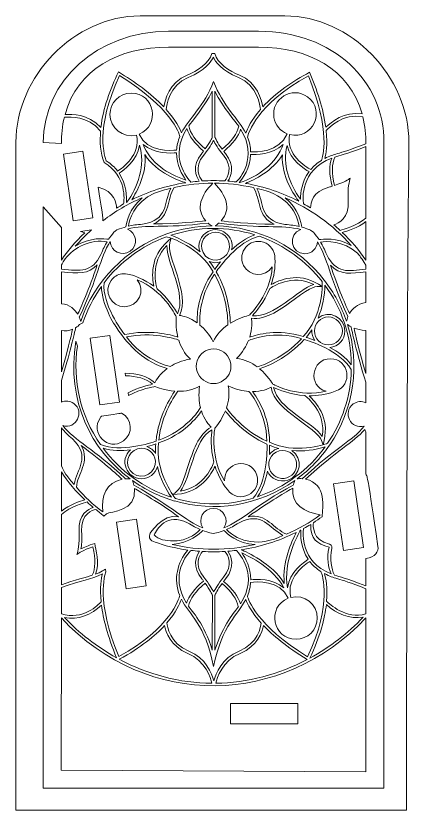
# Model space of a CAD drawing. Header units: inches. Extents: x 134 to 753, y 220 to 777.
# Drawn here: x 133.8 to 299.2, y 443.3 to 777.3 of the extents above; entities that cross this region are included whole.
import ezdxf

# ---------------------------------------------------------------- set-up
doc = ezdxf.new("R2010")
doc.units = ezdxf.units.IN
doc.header["$MEASUREMENT"] = 0
doc.layers.add('_U+0421_U+043B_U+043E_U+0439 1', color=7, linetype='Continuous')

# ---------------------------------------------------------------- blocks, each defined once
blk = doc.blocks.new('block 3')
at = {"layer": '_U+0421_U+043B_U+043E_U+0439 1', "color": 1, "lineweight": 9, "true_color": 0xff0000}
for points in [[(153.83, 719.2), (162.05, 720.4), (166.14, 692.37), (157.93, 691.17), (153.83, 719.2)], [(165.08, 641.7), (173.3, 642.9), (177.39, 614.87), (169.18, 613.67), (165.08, 641.7)], [(271.55, 552.47), (267.45, 580.5), (275.89, 581.71), (279.98, 553.68), (271.55, 552.47)], [(180.16, 536.41), (176.11, 564.39), (184.53, 565.62), (188.58, 537.64), (180.16, 536.41)], [(252.45, 479.62), (224.12, 479.62), (224.12, 488.13), (252.45, 488.13), (252.45, 479.62)]]:
    blk.add_lwpolyline(points, dxfattribs=at)
blk.add_open_spline([(246.88, 777.29), (246.88, 777.29), (186.08, 777.29), (186.08, 777.29), (158.31, 777.29), (133.83, 751.84), (133.83, 724.07), (133.83, 606.92), (133.83, 675.05), (133.83, 443.29), (133.83, 443.29), (298.13, 443.29), (298.13, 443.29), (298.13, 662.21), (299.13, 723.96), (299.13, 723.96), (299.19, 751.77), (274.7, 777.29), (246.88, 777.29)], degree=3, knots=[0, 0, 0, 0, 1, 1, 1, 2, 2, 2, 3, 3, 3, 4, 4, 4, 5, 5, 5, 6, 6, 6, 6], dxfattribs=at)
at = {"layer": '_U+0421_U+043B_U+043E_U+0439 1', "color": 7, "lineweight": 9, "true_color": 0xffffff}
for points, knots in [([(288.63, 723.96), (288.63, 723.96), (288.63, 452.54), (288.63, 452.54), (288.63, 452.54), (145.33, 452.54), (145.33, 452.54), (145.33, 452.54), (145.33, 696.96), (145.33, 696.96), (145.33, 696.96), (152.96, 688.35), (152.96, 688.35), (152.96, 688.35), (152.96, 674.59), (152.96, 674.59), (155.28, 678.05), (158.8, 682.29), (162.76, 686.11), (162.31, 686.21), (161.73, 686.37), (161.06, 686.58), (161.06, 686.58), (165.63, 687.26), (165.63, 687.26), (163.24, 685.12), (160.95, 682.84), (158.82, 680.39), (165.03, 684.44), (171.28, 683.63), (172.84, 683.34), (173.09, 683.71), (174.66, 685.88), (174.68, 685.9), (174.68, 685.9), (174.67, 685.9), (174.67, 685.9), (175.04, 686.43), (176.04, 687.24), (177.05, 687.62), (177.05, 687.62), (177.05, 687.62), (177.05, 687.62), (177.06, 687.62), (179.62, 688.45), (180.05, 688.57), (180.25, 690.13), (181.39, 696.18), (186.96, 700.81), (181.06, 698.3), (175.49, 695.04), (170.36, 691.15), (170.55, 692.23), (170.6, 691.34), (168.49, 705.23), (175.37, 703.38), (176.15, 698.58), (176.13, 696.43), (177.12, 697.04), (178.12, 697.63), (179.13, 698.2), (179.38, 699.75), (180.57, 709.83), (170.93, 715.64), (169.31, 719.52), (169.1, 724.67), (169.45, 728.88), (163.75, 735.5), (157.09, 734.74), (154.24, 734.74), (153.28, 730.78), (152.97, 727.37), (152.97, 723.62), (152.97, 723.62), (145.33, 724.07), (145.33, 724.07), (145.33, 749.9), (168.03, 770.8), (198.07, 770.8), (198.07, 770.8), (235.9, 770.8), (235.9, 770.8), (267.45, 770.79), (288.69, 749.82), (288.63, 723.96)], [0, 0, 0, 0, 1, 1, 1, 2, 2, 2, 3, 3, 3, 4, 4, 4, 5, 5, 5, 6, 6, 6, 7, 7, 7, 8, 8, 8, 9, 9, 9, 10, 10, 10, 11, 11, 11, 12, 12, 12, 13, 13, 13, 14, 14, 14, 15, 15, 15, 16, 16, 16, 17, 17, 17, 18, 18, 18, 19, 19, 19, 20, 20, 20, 21, 21, 21, 22, 22, 22, 23, 23, 23, 24, 24, 24, 25, 25, 25, 26, 26, 26, 27, 27, 27, 28, 28, 28, 28]), ([(176.99, 753.71), (183.78, 749.59), (190.57, 744.8), (196.05, 739), (196.49, 741.95), (198.34, 749.34), (205.86, 752.38), (209.97, 754.04), (215.14, 757.32), (216.23, 761.47), (216.23, 761.47), (217.45, 761.47), (217.45, 761.47), (218.49, 757.35), (223.71, 754.03), (227.81, 752.38), (235.32, 749.34), (237.18, 741.97), (237.62, 739.01), (243.17, 745.07), (250.18, 749.72), (257.36, 753.58), (260.43, 746.27), (263.11, 738.39), (264.14, 730.46), (266.21, 732.51), (271.96, 737.31), (279.39, 736.05), (274.19, 755.01), (256.82, 764.17), (235.9, 764.17), (235.9, 764.17), (198.07, 764.17), (198.07, 764.17), (177.06, 764.17), (159.63, 754.89), (154.52, 735.82), (157.78, 735.82), (163.69, 736.42), (169.59, 730.34), (170.52, 738.47), (173.43, 746.32), (176.99, 753.71)], [0, 0, 0, 0, 1, 1, 1, 2, 2, 2, 3, 3, 3, 4, 4, 4, 5, 5, 5, 6, 6, 6, 7, 7, 7, 8, 8, 8, 9, 9, 9, 10, 10, 10, 11, 11, 11, 12, 12, 12, 13, 13, 13, 14, 14, 14, 14]), ([(236.66, 737.94), (236.54, 739.4), (235.48, 748.11), (227.41, 751.37), (220.16, 754.3), (217.63, 758.19), (216.84, 759.92), (216.04, 758.19), (213.52, 754.3), (206.27, 751.37), (198.22, 748.12), (197.14, 739.5), (197.01, 737.96), (201.08, 733.43), (202.77, 729.94), (203.45, 728.11), (206.3, 733.83), (213.15, 739.49), (216.99, 749.67), (220.75, 739.43), (227.7, 733.78), (230.55, 727.92), (231.21, 729.85), (232.83, 733.48), (236.66, 737.94)], [0, 0, 0, 0, 1, 1, 1, 2, 2, 2, 3, 3, 3, 4, 4, 4, 5, 5, 5, 6, 6, 6, 7, 7, 7, 8, 8, 8, 8]), ([(176.58, 712.06), (178.45, 713.22), (186.64, 718.87), (184.51, 727.2), (178.76, 725.75), (173.38, 730.14), (173.38, 735.87), (173.38, 740.81), (177.39, 744.82), (182.33, 744.82), (192.17, 744.82), (194.73, 731.17), (185.61, 727.55), (188.96, 719.79), (199.25, 720.6), (201.4, 720.86), (201.53, 722.67), (201.95, 724.6), (202.78, 726.63), (202.45, 727.93), (199.09, 738.9), (177.45, 752.16), (166.77, 729.68), (171.32, 717.6), (171.85, 716.33), (173.86, 715.05), (175.4, 713.59), (176.58, 712.06)], [0, 0, 0, 0, 1, 1, 1, 2, 2, 2, 3, 3, 3, 4, 4, 4, 5, 5, 5, 6, 6, 6, 7, 7, 7, 8, 8, 8, 9, 9, 9, 9]), ([(256.82, 752.06), (234.97, 740.15), (231.55, 727.71), (231.23, 726.36), (232.1, 724.15), (232.49, 722.07), (232.54, 720.13), (234.74, 719.98), (244.68, 719.73), (247.86, 727.71), (245.04, 728.85), (242.87, 731.37), (242.35, 734.62), (241.12, 742.42), (249.98, 747.96), (256.45, 743.26), (264.43, 737.46), (258.43, 724.91), (248.96, 727.35), (247.11, 719.09), (255.91, 713.71), (257.8, 712.66), (258.97, 714.05), (260.44, 715.36), (262.31, 716.51), (262.8, 717.76), (266.54, 728.62), (256.82, 752.06)], [0, 0, 0, 0, 1, 1, 1, 2, 2, 2, 3, 3, 3, 4, 4, 4, 5, 5, 5, 6, 6, 6, 7, 7, 7, 8, 8, 8, 9, 9, 9, 9]), ([(213.44, 721.32), (215.45, 724.08), (216.26, 725.93), (216.43, 726.33), (216.43, 726.33), (216.44, 745.64), (216.44, 745.64), (212.91, 738.67), (207.74, 732.78), (206.51, 731.07), (206.51, 731.07), (206.6, 731.08), (206.6, 731.08), (207.12, 728.01), (209.43, 724.73), (213.44, 721.32)], [0, 0, 0, 0, 1, 1, 1, 2, 2, 2, 3, 3, 3, 4, 4, 4, 5, 5, 5, 5]), ([(227.54, 730.87), (226.17, 732.8), (221.04, 738.58), (217.52, 745.61), (217.52, 745.61), (217.51, 726.32), (217.51, 726.32), (217.67, 725.93), (218.5, 724.01), (220.58, 721.18), (224.59, 724.57), (226.93, 727.82), (227.54, 730.87)], [0, 0, 0, 0, 1, 1, 1, 2, 2, 2, 3, 3, 3, 4, 4, 4, 4]), ([(279.7, 734.89), (271.52, 736.58), (265.35, 730.23), (264.3, 729.06), (264.92, 723.01), (264.25, 719.2), (263.72, 717.32), (268.17, 719.64), (267.9, 718.43), (281, 723.51), (281, 727.27), (280.7, 730.81), (279.7, 734.89)], [0, 0, 0, 0, 1, 1, 1, 2, 2, 2, 3, 3, 3, 4, 4, 4, 4]), ([(207.43, 707.43), (208.6, 707.58), (209.78, 707.69), (210.97, 707.79), (209.57, 709.86), (207.74, 714.23), (211.97, 719.41), (212.26, 719.77), (212.53, 720.12), (212.78, 720.45), (208.89, 723.75), (206.58, 726.87), (205.75, 729.94), (198, 717.92), (206.18, 708.72), (207.43, 707.43)], [0, 0, 0, 0, 1, 1, 1, 2, 2, 2, 3, 3, 3, 4, 4, 4, 5, 5, 5, 5]), ([(228.35, 729.65), (227.44, 726.63), (225.09, 723.56), (221.23, 720.31), (221.45, 720.02), (221.69, 719.72), (221.94, 719.41), (226.16, 714.24), (224.34, 709.87), (222.95, 707.79), (224.13, 707.7), (225.31, 707.59), (226.49, 707.44), (227.83, 708.79), (235.89, 717.69), (228.35, 729.65)], [0, 0, 0, 0, 1, 1, 1, 2, 2, 2, 3, 3, 3, 4, 4, 4, 5, 5, 5, 5]), ([(212.81, 718.73), (208.57, 713.53), (211.01, 709.38), (212.22, 707.88), (215.4, 708.08), (218.52, 708.08), (221.7, 707.88), (222.9, 709.39), (225.34, 713.53), (221.1, 718.73), (218.83, 721.51), (217.58, 723.68), (216.96, 724.91), (216.34, 723.69), (215.08, 721.51), (212.81, 718.73)], [0, 0, 0, 0, 1, 1, 1, 2, 2, 2, 3, 3, 3, 4, 4, 4, 5, 5, 5, 5]), ([(180.52, 698.97), (185.06, 704.84), (188.49, 714.88), (185.84, 722.87), (184.96, 716.5), (178.98, 712.29), (177.21, 711.18), (180.5, 706.32), (180.47, 701), (180.29, 698.82), (180.37, 698.87), (180.52, 698.97), (180.52, 698.97)], [0, 0, 0, 0, 1, 1, 1, 2, 2, 2, 3, 3, 3, 4, 4, 4, 4]), ([(201.36, 719.77), (199.21, 719.53), (192, 719.1), (187.4, 723.22), (190.21, 715.72), (197.81, 710.58), (205.32, 708.26), (203.68, 710.45), (201.31, 714.52), (201.36, 719.77)], [0, 0, 0, 0, 1, 1, 1, 2, 2, 2, 3, 3, 3, 3]), ([(246.21, 723.25), (241.73, 718.8), (234.59, 718.91), (232.54, 719.05), (232.34, 713.21), (229.23, 708.94), (227.79, 707.27), (227.88, 707.25), (227.98, 707.24), (228.07, 707.23), (235.35, 709.44), (243.49, 715.31), (246.21, 723.25)], [0, 0, 0, 0, 1, 1, 1, 2, 2, 2, 3, 3, 3, 4, 4, 4, 4]), ([(257.12, 711.8), (255.26, 712.87), (249.21, 716.73), (247.88, 722.72), (245.83, 714.95), (248.88, 706.42), (253.57, 700.17), (253.52, 702.9), (254, 707.58), (257.12, 711.8)], [0, 0, 0, 0, 1, 1, 1, 2, 2, 2, 3, 3, 3, 3]), ([(281, 692.18), (281, 692.18), (281, 722.35), (281, 722.35), (271.66, 718.74), (270.34, 718.7), (267.94, 717.91), (267.94, 717.91), (268.01, 717.88), (268.01, 717.88), (266.64, 715.09), (266.57, 711.08), (267.81, 705.96), (272.07, 707.34), (273.57, 708.51), (274.46, 709.1), (274.07, 707.7), (273.25, 705.19), (273.57, 699.42), (273.97, 692.28), (269.62, 690.07), (267.52, 689.43), (268.42, 688.66), (269.31, 687.88), (270.18, 687.08), (271.43, 687.4), (277.23, 689.03), (281, 692.18)], [0, 0, 0, 0, 1, 1, 1, 2, 2, 2, 3, 3, 3, 4, 4, 4, 5, 5, 5, 6, 6, 6, 7, 7, 7, 8, 8, 8, 9, 9, 9, 9]), ([(205.28, 707.14), (202.68, 707.89), (193.1, 711.11), (188.1, 718.94), (188.88, 710.86), (184.68, 703.25), (182.55, 699.98), (189.53, 703.42), (197.06, 705.88), (205.28, 707.14)], [0, 0, 0, 0, 1, 1, 1, 2, 2, 2, 3, 3, 3, 3]), ([(245.91, 718.93), (241.81, 711.97), (234.01, 708.28), (230.33, 706.87), (238.25, 705.5), (245.98, 702.88), (252.84, 699.32), (251.12, 701.54), (245.36, 709.72), (245.91, 718.93)], [0, 0, 0, 0, 1, 1, 1, 2, 2, 2, 3, 3, 3, 3]), ([(266.66, 717.46), (253.2, 712.29), (254.48, 700.21), (254.78, 698.28), (255.79, 697.72), (256.78, 697.13), (257.77, 696.52), (257.77, 698.7), (258.6, 703.46), (265.5, 705.28), (265.95, 705.4), (266.37, 705.52), (266.78, 705.64), (265.57, 710.59), (265.52, 714.48), (266.66, 717.46)], [0, 0, 0, 0, 1, 1, 1, 2, 2, 2, 3, 3, 3, 4, 4, 4, 5, 5, 5, 5]), ([(181.17, 688.86), (182.77, 689.23), (184.73, 689.53), (187.11, 689.7), (187.11, 689.7), (187.11, 689.7), (187.11, 689.7), (198, 691.3), (195.96, 698.85), (198.92, 704.78), (196.61, 704.22), (194.34, 703.55), (192.11, 702.78), (183.34, 698.79), (181.53, 691.26), (181.17, 688.86)], [0, 0, 0, 0, 1, 1, 1, 2, 2, 2, 3, 3, 3, 4, 4, 4, 5, 5, 5, 5]), ([(216.63, 706.94), (211.61, 706.94), (205.89, 706.34), (200.34, 705.1), (197.33, 700.2), (198.86, 692.97), (191.71, 689.83), (201.78, 689.87), (210.64, 690.8), (213.64, 691.15), (209.19, 696.08), (211.78, 702.05), (216.63, 706.94)], [0, 0, 0, 0, 1, 1, 1, 2, 2, 2, 3, 3, 3, 4, 4, 4, 4]), ([(217.29, 706.94), (222.13, 702.01), (224.75, 696.21), (220.14, 691.06), (222.7, 690.75), (231.9, 689.74), (242.43, 689.7), (235.23, 692.86), (236.83, 700.18), (233.75, 705.07), (228.19, 706.32), (222.46, 706.94), (217.29, 706.94)], [0, 0, 0, 0, 1, 1, 1, 2, 2, 2, 3, 3, 3, 4, 4, 4, 4]), ([(247, 689.57), (249.4, 689.41), (251.37, 689.11), (252.97, 688.75), (251.85, 696.13), (245.97, 702.88), (235.21, 704.68), (238.18, 698.76), (236.13, 691.19), (247, 689.57)], [0, 0, 0, 0, 1, 1, 1, 2, 2, 2, 3, 3, 3, 3]), ([(261.3, 683.2), (262.83, 683.47), (268.79, 684.21), (274.8, 680.78), (267.12, 689.49), (257.59, 696.3), (247.05, 700.78), (252.71, 696.17), (253.88, 690.08), (254.09, 688.47), (255.32, 688.13), (255.54, 687.99), (257.08, 687.45), (257.08, 687.45), (257.1, 687.49), (257.1, 687.49), (257.82, 687.25), (258.92, 686.5), (259.47, 685.77), (259.47, 685.77), (259.46, 685.77), (259.46, 685.77), (259.48, 685.75), (261.05, 683.58), (261.3, 683.2)], [0, 0, 0, 0, 1, 1, 1, 2, 2, 2, 3, 3, 3, 4, 4, 4, 5, 5, 5, 6, 6, 6, 7, 7, 7, 8, 8, 8, 8]), ([(160.53, 650.73), (160.53, 650.73), (160.47, 650.59), (160.47, 650.59), (160.79, 649.85), (160.98, 649.21), (161.08, 648.81), (166.82, 665.8), (180.1, 679.35), (196.93, 685.45), (196.93, 685.45), (196.92, 685.47), (196.92, 685.47), (203.4, 687.78), (209.9, 688.88), (216.32, 688.95), (215.93, 689.18), (215.31, 689.59), (214.63, 690.17), (195.81, 687.81), (188.7, 689.72), (180.7, 687.63), (184.7, 686.16), (185.4, 680.77), (181.86, 678.36), (178.46, 675.9), (173.69, 678.24), (173.53, 682.43), (169.01, 675.36), (168.41, 667.18), (160.53, 650.73)], [0, 0, 0, 0, 1, 1, 1, 2, 2, 2, 3, 3, 3, 4, 4, 4, 5, 5, 5, 6, 6, 6, 7, 7, 7, 8, 8, 8, 9, 9, 9, 10, 10, 10, 10]), ([(198.96, 685.01), (202.97, 683.66), (207.55, 681.21), (211.28, 678.01), (210.04, 681.28), (211.42, 685.02), (214.62, 686.66), (219.85, 689.32), (225.86, 684.67), (224.57, 678.94), (227.34, 681.53), (230.69, 683.99), (234.32, 685.23), (222.88, 688.83), (210.45, 688.78), (198.96, 685.01)], [0, 0, 0, 0, 1, 1, 1, 2, 2, 2, 3, 3, 3, 4, 4, 4, 5, 5, 5, 5]), ([(272.87, 648.85), (272.96, 649.31), (273.15, 650.03), (273.49, 650.86), (265.41, 668.09), (265.07, 675.33), (260.61, 682.29), (260.5, 679.48), (258.19, 677.22), (255.35, 677.22), (249.46, 677.22), (248.05, 685.5), (253.62, 687.45), (245.53, 689.63), (237.18, 687.69), (219.28, 690.07), (219.28, 690.07), (219.3, 690.22), (219.3, 690.22), (218.63, 689.61), (218.01, 689.19), (217.63, 688.96), (236.26, 688.75), (252.85, 679.88), (263.53, 666.17), (263.53, 666.17), (263.56, 666.2), (263.56, 666.2), (263.58, 666.17), (263.61, 666.12), (263.62, 666.05), (267.6, 660.92), (270.74, 655.12), (272.87, 648.85)], [0, 0, 0, 0, 1, 1, 1, 2, 2, 2, 3, 3, 3, 4, 4, 4, 5, 5, 5, 6, 6, 6, 7, 7, 7, 8, 8, 8, 9, 9, 9, 10, 10, 10, 11, 11, 11, 11]), ([(281, 674.5), (281, 674.5), (281, 690.79), (281, 690.79), (277.55, 688.21), (273.04, 686.74), (271.11, 686.2), (274.61, 682.84), (278.2, 678.76), (281, 674.5)], [0, 0, 0, 0, 1, 1, 1, 2, 2, 2, 3, 3, 3, 3]), ([(217.79, 686.33), (213.39, 686.33), (210.57, 681.68), (212.55, 677.79), (214.91, 673.16), (221.75, 673.67), (223.37, 678.64), (224.6, 682.42), (221.77, 686.33), (217.79, 686.33)], [0, 0, 0, 0, 1, 1, 1, 2, 2, 2, 3, 3, 3, 3]), ([(152.96, 670.8), (161.28, 669.89), (165.8, 669.34), (169.59, 676.97), (169.59, 676.97), (169.59, 676.97), (169.59, 676.97), (170.48, 679.18), (171.37, 680.94), (172.22, 682.34), (165.37, 683.38), (158.24, 680.1), (154.6, 675.07), (154.6, 675.07), (154.59, 675.07), (154.59, 675.07), (154.56, 675.03), (152.99, 672.69), (152.96, 672.65), (152.96, 672.65), (152.96, 670.8), (152.96, 670.8)], [0, 0, 0, 0, 1, 1, 1, 2, 2, 2, 3, 3, 3, 4, 4, 4, 5, 5, 5, 6, 6, 6, 7, 7, 7, 7]), ([(197.2, 684.4), (186.69, 680.57), (177.59, 673.77), (170.92, 665.03), (170.18, 655.85), (178.21, 645.03), (179.59, 643.25), (189.71, 645.54), (199, 643.16), (201.98, 642.24), (200.96, 646.34), (201.18, 649.97), (201.24, 650.78), (200.67, 651.96), (195.56, 661.93), (184.89, 666.32), (188.57, 661.79), (185.35, 654.99), (179.48, 654.99), (173.83, 654.99), (170.52, 661.44), (173.86, 666.03), (174.95, 667.54), (176.57, 668.53), (178.4, 668.82), (182.15, 669.41), (188.61, 666), (191.82, 663.61), (191.06, 667.17), (190.14, 676.07), (197.76, 682.57), (197.76, 682.57), (199.18, 683.78), (199.18, 683.78), (199.18, 683.78), (198.63, 681.99), (198.63, 681.99), (196.81, 676.13), (207.36, 660.56), (202.67, 651.33), (204.06, 651.13), (206.95, 650.45), (210.07, 648.2), (209.93, 651.47), (210.25, 660.53), (216.77, 669.69), (211.15, 679.94), (198.91, 684.1), (197.2, 684.4)], [0, 0, 0, 0, 1, 1, 1, 2, 2, 2, 3, 3, 3, 4, 4, 4, 5, 5, 5, 6, 6, 6, 7, 7, 7, 8, 8, 8, 9, 9, 9, 10, 10, 10, 11, 11, 11, 12, 12, 12, 13, 13, 13, 14, 14, 14, 15, 15, 15, 16, 16, 16, 16]), ([(262.64, 665.55), (255.88, 674.21), (246.7, 680.91), (236.14, 684.62), (227.16, 682.51), (219.32, 671.5), (218.05, 669.64), (223.36, 660.71), (223.97, 651.15), (224.02, 648.03), (227.6, 650.26), (231.12, 651.18), (231.9, 651.37), (232.85, 652.28), (240.75, 660.21), (241.64, 671.72), (238.72, 667.2), (232.02, 667.61), (229.6, 672.35), (226.81, 677.84), (232.06, 684.04), (237.95, 682.13), (240.92, 681.16), (242.8, 678.38), (242.76, 675.41), (242.99, 671.31), (242.31, 667.57), (241.2, 664.3), (244.35, 666.12), (252.53, 669.74), (261.06, 664.5), (261.06, 664.5), (262.65, 663.52), (262.65, 663.52), (259.36, 663.48), (258.85, 663.88), (250.87, 658.03), (245.69, 654.24), (239.04, 649.21), (232.87, 650.18), (233.11, 648.8), (233.36, 645.84), (232.18, 642.18), (235.25, 643.32), (243.97, 645.81), (254.69, 642.44), (262.61, 650.87), (262.87, 663.61), (262.64, 665.55)], [0, 0, 0, 0, 1, 1, 1, 2, 2, 2, 3, 3, 3, 4, 4, 4, 5, 5, 5, 6, 6, 6, 7, 7, 7, 8, 8, 8, 9, 9, 9, 10, 10, 10, 11, 11, 11, 12, 12, 12, 13, 13, 13, 14, 14, 14, 15, 15, 15, 16, 16, 16, 16]), ([(281, 670.79), (281, 670.79), (281, 672.53), (281, 672.53), (278.99, 675.59), (279.07, 675.55), (277.54, 677.49), (271.44, 682.9), (264.25, 682.5), (261.94, 682.2), (262.78, 680.8), (263.67, 679.04), (264.56, 676.84), (264.56, 676.84), (264.56, 676.84), (264.56, 676.84), (268.48, 668.93), (273.47, 669.78), (281, 670.79)], [0, 0, 0, 0, 1, 1, 1, 2, 2, 2, 3, 3, 3, 4, 4, 4, 5, 5, 5, 6, 6, 6, 6]), ([(197.34, 680.7), (190.07, 673.39), (192.87, 663.61), (193.22, 662.5), (197.98, 658.52), (200.76, 653.96), (201.81, 652.03), (205.65, 660.13), (197.11, 673.8), (197.34, 680.7)], [0, 0, 0, 0, 1, 1, 1, 2, 2, 2, 3, 3, 3, 3]), ([(152.96, 656.23), (156.61, 655.97), (158.7, 653.82), (159.85, 651.83), (160.92, 654.14), (164.74, 662.6), (168.04, 672.64), (164.34, 668.48), (160.01, 668.94), (152.96, 669.71), (152.96, 669.71), (152.96, 656.23), (152.96, 656.23)], [0, 0, 0, 0, 1, 1, 1, 2, 2, 2, 3, 3, 3, 4, 4, 4, 4]), ([(215.17, 674.02), (215.99, 672.99), (216.77, 671.89), (217.46, 670.7), (217.94, 671.38), (218.75, 672.49), (219.81, 673.81), (218.29, 673.34), (216.7, 673.39), (215.17, 674.02)], [0, 0, 0, 0, 1, 1, 1, 2, 2, 2, 3, 3, 3, 3]), ([(281, 656.7), (281, 656.7), (281, 669.7), (281, 669.7), (275.03, 668.91), (270.07, 668.05), (266.11, 672.5), (269.23, 663), (272.83, 654.9), (274.11, 652.11), (275.23, 654.09), (277.29, 656.2), (281, 656.7)], [0, 0, 0, 0, 1, 1, 1, 2, 2, 2, 3, 3, 3, 4, 4, 4, 4]), ([(217.35, 668.63), (210.54, 658.76), (211.07, 648.91), (211.21, 647.3), (213.16, 645.67), (215.13, 643.39), (216.84, 640.21), (218.23, 643.32), (220.53, 645.63), (222.94, 647.32), (222.96, 649.13), (222.82, 659.18), (217.39, 668.63), (217.39, 668.63), (217.37, 668.59), (217.37, 668.59), (217.37, 668.59), (217.35, 668.63), (217.35, 668.63)], [0, 0, 0, 0, 1, 1, 1, 2, 2, 2, 3, 3, 3, 4, 4, 4, 5, 5, 5, 6, 6, 6, 6]), ([(259.16, 664.32), (249.96, 668.98), (241.52, 663.3), (240.58, 662.63), (238.27, 656.87), (234.78, 652.81), (233.28, 651.22), (242.16, 650.06), (252.52, 662.41), (259.16, 664.32)], [0, 0, 0, 0, 1, 1, 1, 2, 2, 2, 3, 3, 3, 3]), ([(152.96, 614.86), (154.64, 615.59), (156.63, 615.41), (158.16, 614.3), (162.91, 610.85), (159.22, 603.29), (153.56, 605), (158.85, 598.44), (166.6, 595.28), (179.79, 582.7), (179.79, 582.7), (179.69, 582.59), (179.69, 582.59), (180.62, 582.69), (181.39, 582.66), (181.83, 582.63), (165.36, 594.89), (155.14, 615), (159, 640.49), (159, 640.49), (159.69, 638.37), (159.69, 638.37), (157.62, 624.13), (160.8, 609.37), (169.4, 597), (177.89, 593.46), (190.68, 597.75), (192.8, 598.51), (193.75, 608.85), (198.88, 616.94), (200.68, 619.5), (196.46, 619.8), (193.08, 621.12), (192.33, 621.43), (191.49, 621.31), (186.61, 620.53), (181.25, 617.65), (181.25, 617.65), (181.07, 618.78), (181.07, 618.78), (185.46, 621.07), (189.49, 622.02), (191.31, 622.36), (188.65, 624.88), (184.45, 625.72), (179.98, 625.99), (179.98, 625.99), (179.81, 627.08), (179.81, 627.08), (184.68, 626.8), (189.3, 625.89), (192.24, 622.95), (192.86, 624.21), (194.4, 626.75), (197.51, 629.03), (188.26, 631.62), (181.37, 638.18), (176.17, 646.21), (176.17, 646.16), (173.94, 649.31), (172.76, 652.33), (171.15, 655.75), (169.85, 659.68), (169.79, 663.5), (166.44, 658.81), (163.81, 653.64), (162, 648.15), (162, 648.15), (160.65, 647.48), (160.65, 647.48), (160.3, 647.13), (159.72, 646.62), (158.95, 646.14), (158.5, 644.1), (156.34, 634.51), (152.96, 623.99), (152.96, 623.99), (152.96, 614.86), (152.96, 614.86), (152.96, 614.86), (152.96, 614.86), (152.96, 614.86)], [0, 0, 0, 0, 1, 1, 1, 2, 2, 2, 3, 3, 3, 4, 4, 4, 5, 5, 5, 6, 6, 6, 7, 7, 7, 8, 8, 8, 9, 9, 9, 10, 10, 10, 11, 11, 11, 12, 12, 12, 13, 13, 13, 14, 14, 14, 15, 15, 15, 16, 16, 16, 17, 17, 17, 18, 18, 18, 19, 19, 19, 20, 20, 20, 21, 21, 21, 22, 22, 22, 23, 23, 23, 24, 24, 24, 25, 25, 25, 26, 26, 26, 27, 27, 27, 27]), ([(274.89, 630.57), (274.76, 643.08), (270.65, 654.65), (263.76, 664.07), (263.71, 659.85), (262.79, 654.76), (260.91, 650.24), (265.45, 653.88), (272.2, 650.62), (272.2, 644.81), (272.2, 641.19), (269.43, 638.21), (265.9, 637.88), (269.22, 636.05), (272.59, 633.63), (274.89, 630.57)], [0, 0, 0, 0, 1, 1, 1, 2, 2, 2, 3, 3, 3, 4, 4, 4, 5, 5, 5, 5]), ([(265.24, 638.93), (268.48, 638.93), (271.12, 641.57), (271.12, 644.81), (271.12, 648.05), (268.48, 650.68), (265.24, 650.68), (262.01, 650.68), (259.37, 648.05), (259.37, 644.81), (259.37, 641.57), (262.01, 638.93), (265.24, 638.93)], [0, 0, 0, 0, 1, 1, 1, 2, 2, 2, 3, 3, 3, 4, 4, 4, 4]), ([(152.96, 627.63), (155.41, 635.68), (157.07, 642.72), (157.7, 645.5), (156.12, 644.84), (154.56, 644.72), (152.96, 644.99), (152.96, 644.99), (152.96, 627.63), (152.96, 627.63)], [0, 0, 0, 0, 1, 1, 1, 2, 2, 2, 3, 3, 3, 3]), ([(253.83, 641.54), (253.83, 641.54), (253.86, 641.57), (253.86, 641.57), (242.38, 644.98), (233.17, 641.44), (231.68, 640.81), (230.73, 638.46), (229.17, 635.88), (226.67, 633.27), (230.06, 632.9), (232.97, 631.43), (235.32, 629.67), (237.04, 630.21), (246.56, 633.44), (253.88, 641.53), (253.88, 641.53), (253.83, 641.54), (253.83, 641.54)], [0, 0, 0, 0, 1, 1, 1, 2, 2, 2, 3, 3, 3, 4, 4, 4, 5, 5, 5, 6, 6, 6, 6]), ([(275.73, 614.09), (277.3, 615.22), (279.31, 615.39), (281, 614.62), (281, 614.62), (281, 623.23), (281, 623.23), (277.17, 635.16), (275.07, 645.49), (274.82, 646.49), (274.1, 646.87), (273.61, 647.25), (273.3, 647.53), (278.53, 630.78), (276.14, 612.08), (265.8, 596.89), (265.8, 596.89), (265.83, 596.87), (265.83, 596.87), (265.81, 596.84), (265.77, 596.8), (265.72, 596.77), (262.01, 591.34), (257.42, 586.56), (252.15, 582.64), (252.6, 582.69), (253.36, 582.73), (254.27, 582.65), (268.29, 595.8), (275.1, 598.28), (280.34, 604.79), (274.73, 603.11), (270.93, 610.6), (275.73, 614.09)], [0, 0, 0, 0, 1, 1, 1, 2, 2, 2, 3, 3, 3, 4, 4, 4, 5, 5, 5, 6, 6, 6, 7, 7, 7, 8, 8, 8, 9, 9, 9, 10, 10, 10, 11, 11, 11, 11]), ([(258.31, 645.3), (257.59, 644.21), (256.79, 643.13), (255.86, 642.1), (256.67, 641.86), (257.97, 641.43), (259.55, 640.82), (258.66, 642.09), (258.19, 643.62), (258.31, 645.3)], [0, 0, 0, 0, 1, 1, 1, 2, 2, 2, 3, 3, 3, 3]), ([(281, 626.87), (281, 626.87), (281, 645.04), (281, 645.04), (278.89, 645.12), (277.27, 645.49), (276.05, 645.94), (276.53, 643.72), (278.3, 635.79), (281, 626.87)], [0, 0, 0, 0, 1, 1, 1, 2, 2, 2, 3, 3, 3, 3]), ([(180.37, 642.27), (180.37, 642.27), (180.33, 642.26), (180.33, 642.26), (187.61, 632.76), (197.15, 630.2), (198.72, 629.84), (200.87, 631.18), (203.65, 632.35), (207.2, 633), (204.68, 635.28), (203.19, 638.19), (202.33, 640.99), (200.6, 641.57), (191.01, 644.55), (180.34, 642.31), (180.34, 642.31), (180.37, 642.27), (180.37, 642.27)], [0, 0, 0, 0, 1, 1, 1, 2, 2, 2, 3, 3, 3, 4, 4, 4, 5, 5, 5, 6, 6, 6, 6]), ([(264.94, 597.55), (270.99, 606.46), (274.62, 617.14), (274.88, 628.64), (270.1, 636.52), (257.21, 640.58), (255.04, 641.21), (248.19, 633.41), (239.28, 629.87), (236.33, 628.86), (239.56, 626.14), (241.53, 623.08), (241.94, 622.39), (243.11, 621.77), (253.09, 616.71), (264.32, 619.43), (256.5, 621.51), (258.02, 633.1), (266.11, 633.1), (274.06, 633.1), (275.73, 621.83), (268.16, 619.49), (264.34, 618.01), (260.56, 617.5), (257.11, 617.55), (259.82, 615.11), (265.79, 608.45), (263.45, 598.72), (263.45, 598.72), (263.01, 596.9), (263.01, 596.9), (263.01, 596.9), (262.41, 598.67), (262.41, 598.67), (260.43, 604.48), (242.74, 610.88), (241.12, 621.1), (239.87, 620.45), (237.14, 619.3), (233.29, 619.29), (235.32, 616.72), (240.39, 609.2), (240.5, 597.96), (250.98, 593.02), (263.2, 596.74), (264.94, 597.55)], [0, 0, 0, 0, 1, 1, 1, 2, 2, 2, 3, 3, 3, 4, 4, 4, 5, 5, 5, 6, 6, 6, 7, 7, 7, 8, 8, 8, 9, 9, 9, 10, 10, 10, 11, 11, 11, 12, 12, 12, 13, 13, 13, 14, 14, 14, 15, 15, 15, 15]), ([(220.09, 623.43), (223.29, 625), (224.6, 628.03), (224.21, 630.94), (224.21, 630.94), (224.17, 630.9), (224.17, 630.9), (223.66, 634.42), (221.15, 636.62), (218.29, 637.14), (218.29, 637.14), (218.32, 637.09), (218.32, 637.09), (214.72, 637.71), (211.91, 635.94), (210.56, 633.43), (210.56, 633.43), (210.62, 633.44), (210.62, 633.44), (208.95, 630.27), (209.68, 627.06), (211.71, 624.94), (211.71, 624.94), (211.72, 624.99), (211.72, 624.99), (214.2, 622.43), (217.48, 622.12), (220.13, 623.4), (220.13, 623.4), (220.09, 623.43), (220.09, 623.43)], [0, 0, 0, 0, 1, 1, 1, 2, 2, 2, 3, 3, 3, 4, 4, 4, 5, 5, 5, 6, 6, 6, 7, 7, 7, 8, 8, 8, 9, 9, 9, 10, 10, 10, 10]), ([(201.97, 619.44), (200.89, 617.99), (195.09, 609.78), (193.93, 598.93), (193.93, 598.93), (193.97, 598.95), (193.97, 598.95), (193.97, 598.95), (193.96, 598.91), (193.96, 598.91), (205.27, 602.9), (210.63, 611.18), (211.46, 612.56), (210.85, 615.02), (210.59, 618.02), (211.08, 621.6), (208.3, 620), (205.19, 619.39), (201.97, 619.44)], [0, 0, 0, 0, 1, 1, 1, 2, 2, 2, 3, 3, 3, 4, 4, 4, 5, 5, 5, 6, 6, 6, 6]), ([(239.37, 598.5), (239.37, 598.5), (239.41, 598.48), (239.41, 598.48), (239.11, 610.44), (232.9, 618.11), (231.84, 619.34), (229.31, 619.52), (226.37, 620.2), (223.11, 621.77), (223.81, 618.44), (223.31, 615.21), (222.36, 612.44), (223.41, 610.95), (229.43, 602.9), (239.37, 598.45), (239.37, 598.45), (239.37, 598.5), (239.37, 598.5)], [0, 0, 0, 0, 1, 1, 1, 2, 2, 2, 3, 3, 3, 4, 4, 4, 5, 5, 5, 6, 6, 6, 6]), ([(262.69, 600.47), (264.27, 610.66), (256.26, 616.93), (255.33, 617.62), (249.14, 618.04), (244.2, 620.1), (242.22, 621.04), (243.87, 612.23), (258.82, 606.2), (262.69, 600.47)], [0, 0, 0, 0, 1, 1, 1, 2, 2, 2, 3, 3, 3, 3]), ([(193.8, 597.71), (192.33, 586.1), (199.8, 575.53), (201, 574.3), (211.62, 571.25), (222.99, 571.31), (233.61, 574.5), (239.63, 581.47), (239.5, 594.99), (239.43, 597.25), (229.89, 601.35), (223.78, 608.73), (221.91, 611.23), (220.32, 607.31), (218.01, 604.5), (217.49, 603.89), (217.26, 602.59), (215.53, 591.53), (221.58, 581.7), (221.15, 589.8), (232.64, 591.9), (235.14, 584.22), (237.58, 576.69), (227.36, 571.51), (222.8, 578.1), (220.23, 581.27), (218.59, 584.68), (217.57, 587.97), (216.09, 584.64), (211.6, 576.9), (201.62, 576.12), (201.62, 576.12), (199.75, 575.98), (199.75, 575.98), (202.39, 577.95), (203.04, 577.92), (206.06, 587.35), (208.19, 594.02), (210.6, 601.52), (216.01, 604.28), (215, 605.26), (213.06, 607.51), (211.86, 611.16), (210.05, 608.44), (204.46, 601.29), (193.8, 597.71)], [0, 0, 0, 0, 1, 1, 1, 2, 2, 2, 3, 3, 3, 4, 4, 4, 5, 5, 5, 6, 6, 6, 7, 7, 7, 8, 8, 8, 9, 9, 9, 10, 10, 10, 11, 11, 11, 12, 12, 12, 13, 13, 13, 14, 14, 14, 15, 15, 15, 15]), ([(179.08, 598.56), (172.64, 593.89), (164.67, 602.03), (169.42, 608.37), (169.55, 608.57), (169.69, 608.76), (169.82, 608.95), (178.71, 610.28), (177.62, 610.08), (178.31, 610.28), (182.88, 607.8), (183.15, 601.52), (179.08, 598.56)], [0, 0, 0, 0, 1, 1, 1, 2, 2, 2, 3, 3, 3, 4, 4, 4, 4]), ([(152.96, 588.02), (153.47, 586.82), (154.11, 585.64), (154.87, 584.49), (154.87, 584.49), (154.87, 584.49), (154.87, 584.49), (155.8, 583.23), (157.22, 581.37), (158.32, 580.24), (159.4, 586.79), (165.52, 591.7), (157.65, 599.41), (155.78, 600.97), (154.22, 602.5), (152.96, 604), (152.96, 604), (152.96, 588.02), (152.96, 588.02)], [0, 0, 0, 0, 1, 1, 1, 2, 2, 2, 3, 3, 3, 4, 4, 4, 5, 5, 5, 6, 6, 6, 6]), ([(216.29, 603.21), (208.42, 598.91), (207.3, 582.84), (203.05, 577.39), (213.23, 579.03), (216.72, 588.58), (217.09, 589.68), (215.57, 595.7), (216, 601.03), (216.29, 603.21)], [0, 0, 0, 0, 1, 1, 1, 2, 2, 2, 3, 3, 3, 3]), ([(286.08, 554.21), (281.57, 584.26), (282.09, 581.85), (281, 584.77), (281, 584.77), (281, 602.42), (281, 602.42), (280.84, 602.79), (280.69, 603.11), (280.57, 603.36), (275.56, 597.61), (268.94, 594.69), (255.65, 582.45), (264.89, 580.48), (262.76, 570.27), (262.61, 566.65), (261.4, 565.78), (260.17, 564.95), (258.93, 564.15), (258.78, 563.05), (258.35, 556.74), (265.67, 555.12), (267.17, 554.79), (266.67, 553.37), (266.67, 553.37), (265.73, 548.9), (266.56, 544.72), (267.75, 542.15), (270.56, 541.2), (271.7, 541.28), (281, 537.57), (281, 537.57), (281, 549.06), (281, 549.06), (284.97, 549.65), (286.4, 552.15), (286.08, 554.21)], [0, 0, 0, 0, 1, 1, 1, 2, 2, 2, 3, 3, 3, 4, 4, 4, 5, 5, 5, 6, 6, 6, 7, 7, 7, 8, 8, 8, 9, 9, 9, 10, 10, 10, 11, 11, 11, 12, 12, 12, 12]), ([(178.52, 582.41), (176.63, 584.16), (169.78, 590.39), (161.28, 596.61), (165.27, 589.78), (159.6, 584.74), (159.27, 579.04), (163.01, 574.82), (165.96, 571.95), (170.46, 568.68), (169.44, 575.53), (171.8, 580.96), (178.52, 582.41)], [0, 0, 0, 0, 1, 1, 1, 2, 2, 2, 3, 3, 3, 4, 4, 4, 4]), ([(182.06, 594.82), (178.31, 594.35), (174.17, 594.33), (170.52, 595.45), (177.64, 585.89), (187.63, 578.6), (199.21, 574.85), (196.76, 578.29), (194.5, 582.97), (193.36, 587.75), (192.52, 584.68), (189.74, 582.64), (186.67, 582.64), (180.26, 582.64), (177.25, 590.59), (182.06, 594.82)], [0, 0, 0, 0, 1, 1, 1, 2, 2, 2, 3, 3, 3, 4, 4, 4, 5, 5, 5, 5]), ([(186.65, 595.47), (181.92, 595.47), (179.07, 590.05), (181.91, 586.15), (184.99, 581.91), (191.65, 583.55), (192.46, 588.68), (193.02, 592.24), (190.28, 595.47), (186.65, 595.47)], [0, 0, 0, 0, 1, 1, 1, 2, 2, 2, 3, 3, 3, 3]), ([(192.66, 597.3), (191.87, 597.03), (190.56, 596.61), (188.93, 596.17), (190.38, 595.67), (191.66, 594.71), (192.56, 593.27), (192.49, 594.58), (192.51, 595.93), (192.66, 597.3)], [0, 0, 0, 0, 1, 1, 1, 2, 2, 2, 3, 3, 3, 3]), ([(239.62, 585.89), (238.91, 582.17), (237.64, 578.21), (235.43, 575.08), (246.95, 578.96), (256.86, 586.37), (263.87, 596.03), (259.79, 594.75), (254.67, 594.07), (249.84, 594.46), (254.7, 591.26), (253.68, 583.83), (248.16, 582.04), (244.71, 580.92), (241.03, 582.64), (239.62, 585.89)], [0, 0, 0, 0, 1, 1, 1, 2, 2, 2, 3, 3, 3, 4, 4, 4, 5, 5, 5, 5]), ([(240.42, 586.84), (241.42, 583.76), (244.74, 582.07), (247.82, 583.07), (254.14, 585.12), (252.68, 594.53), (246, 594.53), (242.02, 594.53), (239.19, 590.64), (240.42, 586.84)], [0, 0, 0, 0, 1, 1, 1, 2, 2, 2, 3, 3, 3, 3]), ([(240.46, 592.84), (241.4, 594.09), (242.72, 595), (244.34, 595.4), (243.07, 595.75), (241.79, 596.18), (240.53, 596.74), (240.55, 595.9), (240.55, 594.53), (240.46, 592.84)], [0, 0, 0, 0, 1, 1, 1, 2, 2, 2, 3, 3, 3, 3]), ([(152.96, 569.01), (156.43, 571.77), (160.93, 573.22), (162.86, 573.75), (159.88, 576.61), (154.99, 581.88), (152.96, 585.55), (152.96, 585.55), (152.96, 569.01), (152.96, 569.01)], [0, 0, 0, 0, 1, 1, 1, 2, 2, 2, 3, 3, 3, 3]), ([(182.83, 581.91), (183.01, 581.5), (183.29, 580.79), (183.5, 579.88), (200.12, 570.73), (204.72, 565.02), (212.44, 562), (210.06, 565.55), (212.7, 570.33), (216.98, 570.19), (221.17, 570.16), (223.63, 565.46), (221.3, 562), (229.14, 565.06), (234.49, 571.39), (250.45, 579.99), (250.45, 579.99), (250.97, 581.49), (251.14, 581.9), (235.96, 571.08), (217.25, 568.47), (200.6, 573.29), (200.6, 573.29), (200.59, 573.28), (200.59, 573.28), (194.14, 575.19), (188.26, 578.04), (182.83, 581.91)], [0, 0, 0, 0, 1, 1, 1, 2, 2, 2, 3, 3, 3, 4, 4, 4, 5, 5, 5, 6, 6, 6, 7, 7, 7, 8, 8, 8, 9, 9, 9, 9]), ([(177.14, 507.88), (198.99, 519.79), (202.42, 532.24), (202.73, 533.58), (200.06, 540.37), (201.6, 547.37), (206.18, 552.68), (198.43, 553.77), (194.56, 555.14), (190.97, 556.54), (190.11, 557.35), (189.71, 558.24), (190.13, 559.33), (190.13, 559.33), (195.25, 568.17), (202.24, 566.69), (194.07, 572.58), (186.36, 577.04), (183.73, 578.51), (184.76, 568.77), (173.65, 568.93), (171.94, 567.92), (171.94, 567.92), (171.11, 567.22), (170.85, 566.95), (169.63, 567.85), (168.57, 568.77), (167.39, 569.73), (166.34, 569.54), (161.05, 568.2), (161.48, 560.59), (161.68, 557), (161.42, 554.51), (161.19, 553.15), (162.25, 553.69), (164.27, 554.61), (166.98, 555.41), (167.45, 552.98), (169.12, 547.23), (167.31, 542.48), (169.33, 543.26), (171.58, 544.65), (171.58, 544.65), (171.58, 544.65), (171.66, 543.43), (171.66, 543.43), (171.16, 542.18), (167.43, 531.32), (177.14, 507.88)], [0, 0, 0, 0, 1, 1, 1, 2, 2, 2, 3, 3, 3, 4, 4, 4, 5, 5, 5, 6, 6, 6, 7, 7, 7, 8, 8, 8, 9, 9, 9, 10, 10, 10, 11, 11, 11, 12, 12, 12, 13, 13, 13, 14, 14, 14, 15, 15, 15, 16, 16, 16, 16]), ([(261.85, 567.44), (255.01, 568.59), (249.63, 571.84), (250.33, 578.69), (248.08, 577.43), (240.04, 572.84), (231.5, 566.69), (239.2, 568.37), (242.2, 561.48), (247.58, 559.35), (252.71, 561.58), (257.3, 564.14), (261.85, 567.44)], [0, 0, 0, 0, 1, 1, 1, 2, 2, 2, 3, 3, 3, 4, 4, 4, 4]), ([(152.96, 538.03), (158.11, 539.93), (164.17, 541.48), (165.95, 542.07), (167.33, 544.86), (167.4, 548.87), (166.16, 553.98), (161.89, 552.6), (160.4, 551.43), (159.51, 550.85), (159.9, 552.24), (160.72, 554.76), (160.4, 560.53), (160, 567.67), (164.31, 569.91), (166.37, 570.58), (165.5, 571.32), (164.64, 572.09), (163.8, 572.87), (162.56, 572.57), (156.76, 570.99), (152.96, 567.59), (152.96, 567.59), (152.96, 538.03), (152.96, 538.03), (152.96, 538.03), (152.96, 538.03), (152.96, 538.03)], [0, 0, 0, 0, 1, 1, 1, 2, 2, 2, 3, 3, 3, 4, 4, 4, 5, 5, 5, 6, 6, 6, 7, 7, 7, 8, 8, 8, 9, 9, 9, 9]), ([(211.32, 561.27), (209.82, 561.91), (208.06, 562.83), (206.04, 564.09), (197.24, 568.69), (193.03, 561.17), (192, 559.11), (192.94, 557.92), (193.96, 557.46), (195.5, 556.98), (204.95, 555.02), (209.58, 559.56), (211.32, 561.27)], [0, 0, 0, 0, 1, 1, 1, 2, 2, 2, 3, 3, 3, 4, 4, 4, 4]), ([(246.15, 558.82), (240.26, 561.86), (237.47, 569.2), (227.7, 564.09), (225.68, 562.82), (223.92, 561.91), (222.42, 561.27), (227.63, 555.98), (236.31, 553.91), (246.15, 558.82)], [0, 0, 0, 0, 1, 1, 1, 2, 2, 2, 3, 3, 3, 3]), ([(257.81, 563.45), (256.83, 562.85), (255.83, 562.27), (254.83, 561.71), (254.54, 559.86), (253.24, 547.91), (266.37, 542.65), (265.33, 545.63), (264.36, 548.97), (265.58, 553.87), (260.17, 555.45), (257.82, 557.14), (257.81, 563.45)], [0, 0, 0, 0, 1, 1, 1, 2, 2, 2, 3, 3, 3, 4, 4, 4, 4]), ([(199.57, 555.02), (211.07, 552.33), (222.92, 552.33), (234.4, 555), (227.04, 555.37), (222.47, 559.65), (221.34, 560.84), (219.26, 560.05), (217.16, 559.3), (215.41, 559.86), (215.41, 559.86), (215.41, 559.86), (215.41, 559.86), (215.29, 559.9), (213.01, 560.61), (212.4, 560.84), (211.29, 559.67), (206.8, 555.46), (199.57, 555.02)], [0, 0, 0, 0, 1, 1, 1, 2, 2, 2, 3, 3, 3, 4, 4, 4, 5, 5, 5, 6, 6, 6, 6]), ([(251.73, 560.09), (244.34, 556.41), (236.61, 553.99), (228.54, 552.78), (230.89, 551.82), (241.42, 547.11), (246.71, 538.65), (245.76, 547.42), (249.9, 556.56), (251.73, 560.09)], [0, 0, 0, 0, 1, 1, 1, 2, 2, 2, 3, 3, 3, 3]), ([(253.67, 561.09), (253.6, 561.05), (253.52, 561), (253.44, 560.96), (252.85, 559.94), (245.92, 547.49), (248.09, 536.8), (248.84, 543.32), (254.96, 547.63), (256.75, 548.76), (253.48, 553.6), (253.49, 558.89), (253.67, 561.09)], [0, 0, 0, 0, 1, 1, 1, 2, 2, 2, 3, 3, 3, 4, 4, 4, 4]), ([(207.48, 552.51), (206.16, 551.18), (198.07, 542.27), (205.62, 530.29), (206.52, 533.31), (208.87, 536.38), (212.74, 539.63), (212.51, 539.92), (212.28, 540.22), (212.02, 540.53), (207.8, 545.71), (209.63, 550.07), (211.02, 552.15), (209.84, 552.24), (208.65, 552.36), (207.48, 552.51)], [0, 0, 0, 0, 1, 1, 1, 2, 2, 2, 3, 3, 3, 4, 4, 4, 5, 5, 5, 5]), ([(217, 535.03), (217.62, 536.26), (218.89, 538.43), (221.16, 541.21), (225.4, 546.41), (222.95, 550.56), (221.75, 552.06), (218.64, 551.87), (215.62, 551.85), (212.27, 552.06), (211.07, 550.55), (208.62, 546.41), (212.86, 541.21), (215.13, 538.43), (216.38, 536.26), (217, 535.03)], [0, 0, 0, 0, 1, 1, 1, 2, 2, 2, 3, 3, 3, 4, 4, 4, 5, 5, 5, 5]), ([(228.22, 529.99), (236.1, 542.13), (227.86, 551.18), (226.54, 552.51), (225.37, 552.36), (224.19, 552.24), (223, 552.15), (224.4, 550.07), (226.22, 545.7), (222, 540.53), (221.71, 540.17), (221.44, 539.83), (221.18, 539.49), (225.07, 536.19), (227.39, 533.07), (228.22, 529.99)], [0, 0, 0, 0, 1, 1, 1, 2, 2, 2, 3, 3, 3, 4, 4, 4, 5, 5, 5, 5]), ([(232.61, 540.17), (234.75, 540.41), (241.94, 540.84), (246.54, 536.74), (242.14, 545), (232.09, 550.02), (228.78, 551.49), (230.41, 549.27), (232.65, 545.28), (232.61, 540.17)], [0, 0, 0, 0, 1, 1, 1, 2, 2, 2, 3, 3, 3, 3]), ([(262.11, 543.61), (260.11, 544.89), (258.57, 546.35), (257.39, 547.88), (255.52, 546.72), (247.33, 541.07), (249.46, 532.74), (255.2, 534.19), (260.59, 529.8), (260.59, 524.07), (260.59, 519.14), (256.57, 515.12), (251.64, 515.12), (241.8, 515.12), (239.22, 528.77), (248.35, 532.39), (245, 540.15), (234.71, 539.34), (232.56, 539.08), (232.44, 537.27), (232.01, 535.34), (231.18, 533.32), (231.52, 532.01), (234.88, 521.04), (256.52, 507.78), (267.19, 530.26), (262.65, 542.34), (262.11, 543.61)], [0, 0, 0, 0, 1, 1, 1, 2, 2, 2, 3, 3, 3, 4, 4, 4, 5, 5, 5, 6, 6, 6, 7, 7, 7, 8, 8, 8, 9, 9, 9, 9]), ([(152.96, 525.79), (161.96, 522.97), (168.58, 529.68), (169.66, 530.88), (169.04, 536.93), (169.71, 540.74), (170.24, 542.62), (165.44, 540.12), (161.24, 540.02), (152.96, 536.87), (152.96, 536.87), (152.96, 525.79), (152.96, 525.79)], [0, 0, 0, 0, 1, 1, 1, 2, 2, 2, 3, 3, 3, 4, 4, 4, 4]), ([(281, 536.4), (268.09, 541.57), (268.25, 540.26), (263.58, 542.76), (264.18, 540.81), (265, 536.93), (264.52, 531.09), (265.66, 529.95), (272.66, 523.46), (281, 525.81), (281, 525.81), (281, 536.4), (281, 536.4)], [0, 0, 0, 0, 1, 1, 1, 2, 2, 2, 3, 3, 3, 4, 4, 4, 4]), ([(206.43, 529.07), (207.92, 526.96), (212.95, 521.73), (216.44, 510.55), (216.44, 510.55), (216.46, 533.62), (216.46, 533.62), (216.29, 534.02), (215.46, 535.93), (213.39, 538.76), (209.37, 535.38), (207.03, 532.12), (206.43, 529.07)], [0, 0, 0, 0, 1, 1, 1, 2, 2, 2, 3, 3, 3, 4, 4, 4, 4]), ([(217.52, 510.49), (221.01, 521.57), (226.01, 526.87), (227.45, 528.88), (227.45, 528.88), (227.36, 528.86), (227.36, 528.86), (226.84, 531.93), (224.54, 535.21), (220.53, 538.62), (218.52, 535.86), (217.7, 534.01), (217.54, 533.62), (217.54, 533.62), (217.52, 510.49), (217.52, 510.49)], [0, 0, 0, 0, 1, 1, 1, 2, 2, 2, 3, 3, 3, 4, 4, 4, 5, 5, 5, 5]), ([(217.03, 497.69), (217.88, 500.69), (220.51, 507.27), (227.7, 510.17), (235.76, 513.42), (236.82, 520.56), (236.95, 521.98), (232.88, 526.52), (231.19, 530), (230.51, 531.83), (227.41, 525.61), (220.5, 521.34), (216.98, 503.62), (213.51, 521.51), (206.54, 525.6), (203.41, 532.02), (202.76, 530.09), (201.14, 526.46), (197.3, 522.01), (197.43, 520.64), (198.45, 513.44), (206.56, 510.17), (213.74, 507.27), (216.24, 500.7), (217.03, 497.69)], [0, 0, 0, 0, 1, 1, 1, 2, 2, 2, 3, 3, 3, 4, 4, 4, 5, 5, 5, 6, 6, 6, 7, 7, 7, 8, 8, 8, 8]), ([(169.83, 529.49), (165.64, 525.41), (159.99, 523.13), (154.21, 524.34), (160.45, 517.79), (167.72, 512.03), (176.2, 507.34), (172.35, 516.6), (170.55, 523.91), (169.83, 529.49)], [0, 0, 0, 0, 1, 1, 1, 2, 2, 2, 3, 3, 3, 3]), ([(257.43, 507.18), (266.07, 511.9), (273.51, 517.77), (279.86, 524.44), (274.23, 523.44), (268.59, 525.95), (264.39, 529.72), (263.74, 523.95), (261.85, 516.45), (257.43, 507.18)], [0, 0, 0, 0, 1, 1, 1, 2, 2, 2, 3, 3, 3, 3]), ([(281, 524.09), (246.08, 487.02), (189.51, 485.21), (152.96, 524.09), (152.96, 524.09), (152.94, 460.16), (152.94, 460.16), (152.94, 460.16), (281, 459.41), (281, 459.41), (281, 459.41), (281, 524.09), (281, 524.09)], [0, 0, 0, 0, 1, 1, 1, 2, 2, 2, 3, 3, 3, 4, 4, 4, 4]), ([(177.3, 506.73), (189.38, 500.28), (202.69, 496.74), (216.17, 496.63), (215.72, 498.8), (213.66, 506.14), (206.15, 509.17), (198.79, 512.14), (196.86, 518.33), (196.37, 520.96), (192.42, 516.64), (186.41, 511.65), (177.3, 506.73)], [0, 0, 0, 0, 1, 1, 1, 2, 2, 2, 3, 3, 3, 4, 4, 4, 4]), ([(217.87, 496.63), (231.23, 496.8), (244.4, 500.28), (256.36, 506.6), (247.64, 511.9), (241.8, 516.83), (237.89, 520.96), (237.4, 518.34), (235.48, 512.14), (228.1, 509.16), (220.61, 506.14), (218.38, 498.83), (217.87, 496.63)], [0, 0, 0, 0, 1, 1, 1, 2, 2, 2, 3, 3, 3, 4, 4, 4, 4])]:
    blk.add_open_spline(points, degree=3, knots=knots, dxfattribs=at)
blk = doc.blocks.new('block 2')
at = {"layer": '_U+0421_U+043B_U+043E_U+0439 1'}
blk.add_blockref('block 3', (0, 0), dxfattribs=at)

msp = doc.modelspace()

# ---------------------------------------------------------------- block references
at = {"layer": '_U+0421_U+043B_U+043E_U+0439 1'}
msp.add_blockref('block 2', (0, 0), dxfattribs=at)

doc.saveas('drawing.dxf')
